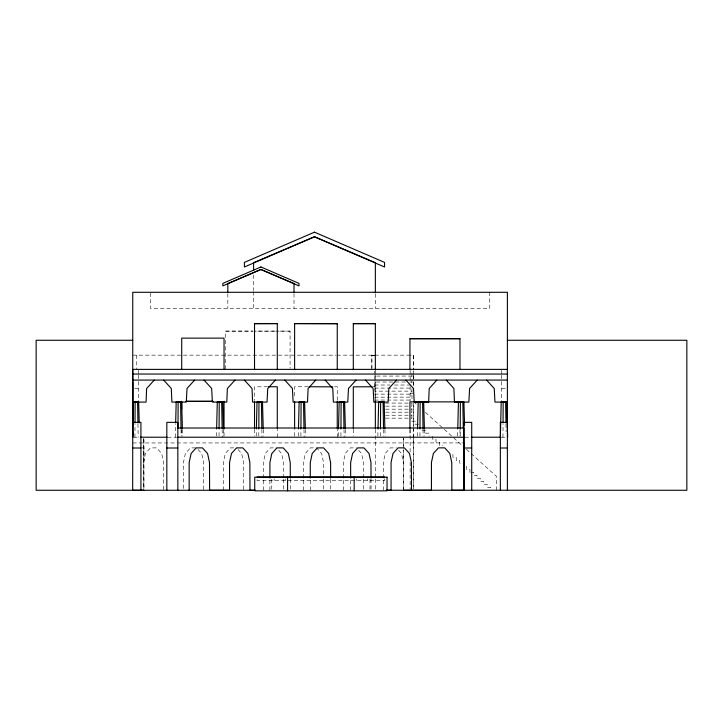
<?xml version="1.0" encoding="UTF-8"?>
<svg xmlns="http://www.w3.org/2000/svg" width="723" height="723" viewBox="0 0 723 723"><rect width="100%" height="100%" fill="white"/><g stroke="black" fill="none" stroke-linecap="round" stroke-linejoin="round"><path stroke-width="0.54" stroke-dasharray="3.62 2.71" d="M223.416 490.266L223.416 462.557L225.341 453.493L230.366 447.889L236.584 447.889M224.04 436.168L224.049 429.363M263.38 490.266L263.38 479.186M263.38 478.075L263.38 462.557L265.305 453.493L270.339 447.889L276.557 447.889M269.914 490.266L269.914 479.186M277.289 437.216L277.289 429.372M294.613 436.096L294.613 429.372M294.613 395.806L294.613 386.76L308.079 386.76M303.398 490.239L303.398 479.159M303.398 478.048L303.398 462.53L305.323 453.466L310.357 447.862L316.575 447.862L321.599 453.466L323.524 462.53L323.579 478.048M310.275 490.266L310.275 479.186M337.252 437.288L337.252 429.372M337.252 400.289L337.252 386.76L333.881 386.832M343.353 490.266L343.353 479.186M343.353 478.075L343.353 462.557L345.269 453.493L350.303 447.889L356.52 447.889M350.646 490.266L350.646 479.186M371.866 368.296L371.866 355.282L375.354 355.282M383.317 490.266L383.317 479.186M383.317 478.075L383.317 462.557L385.242 453.493L390.275 447.889L396.493 447.889M403.533 489.155L403.443 450.438M403.443 446.037L403.443 438.319M413.71 438.445L413.719 489.128M413.71 437.316L413.71 429.444M413.71 428.314L413.71 403.551M413.71 385.549L413.719 375.418M413.719 374.288L413.719 370.917L413.719 374.198M413.719 355.156L413.719 369.787L413.719 355.156L409.2 355.156M452.923 454.27L452.923 457.261L456.24 457.261L456.24 460.334L459.747 460.334L459.747 463.226L463.118 463.226M466.425 466.218L466.425 469.29L469.941 469.29L469.941 472.327M371.866 369.381L371.866 355.282M134.93 437.216L135.011 423.958M219.033 436.114L219.069 429.489M258.78 436.114L258.816 429.489M300.895 436.114L300.931 429.489M340.913 436.114L340.949 429.489M380.425 436.114L380.47 429.489M419.946 436.114L419.991 429.489M460.19 436.114L460.226 429.489M502.955 437.216L503.036 423.958M175.328 437.216L175.644 423.958M216.448 436.114L216.611 429.489M256.195 436.114L256.358 429.489M298.31 436.114L298.472 429.489M338.328 436.114L338.491 429.489M377.849 436.114L378.002 429.489M417.37 436.114L417.523 429.489M457.605 436.114L457.767 429.489M385.612 403.082L411.938 403.091L411.848 421.166L415.255 421.148L415.264 424.202L418.771 424.211M432.67 436.204L432.58 439.223L435.987 439.195L435.996 442.259L439.503 442.268L439.43 445.232L442.865 445.16M143.479 462.557L145.404 453.493L150.429 447.889L156.647 447.889L161.681 453.493L163.606 462.557L163.696 490.266M422.042 430.122L425.449 430.104L425.449 433.158L428.965 433.167L429.064 436.213M225.703 331.116L252.806 331.116L225.703 331.134L225.703 369.372M290.068 331.116L276.52 331.116L290.068 331.134L290.068 368.26M132.752 355.156L335.888 355.156M336.99 355.156L409.019 355.156M371.866 355.418L375.354 355.418M411.938 376.068L374.631 376.077L374.631 379.132M405.359 382.006L374.631 382.033L374.631 391.125L411.938 391.125M409.751 382.006L411.938 382.033M374.631 385.034L389.995 385.025M394.387 385.034L410.845 385.034M267.537 386.76L254.523 386.832L254.523 400.289M373.149 386.76L375.354 386.76M374.631 388.088L411.938 388.088L411.938 400.081M134.641 388.495L138.409 388.495M501.726 388.495L506.443 388.495M410.14 393.24L413.719 393.24M374.631 394.125L411.938 394.134M374.631 397.189L411.938 397.117M374.631 400.063L411.938 400.063M385.612 406.145L411.938 406.145M385.612 409.191L411.938 409.164M385.612 412.182L411.938 412.2M385.612 415.255L411.938 415.183M385.612 418.147L411.938 418.147M133.384 437.216L139.521 437.216M167.591 437.216L176.746 437.216M465.061 437.216L470.149 437.216M501.229 437.216L506.38 437.216M132.752 442.946L462.729 442.919M141.6 447.889L143.859 447.889L143.877 438.283L143.895 489.128L143.859 447.889L143.877 462.557M195.581 447.889L190.402 447.889L185.368 453.493L183.443 462.557L183.443 490.266M470.872 472.327L473.655 472.327L473.655 475.318L476.972 475.318L476.972 478.373L480.434 478.391L480.434 481.328L483.786 481.328L483.786 484.293L487.166 484.293L487.166 487.338L490.673 487.338L490.673 490.393M413.719 401.834L416.231 404.094M425.431 412.39L463.072 446.317M466.416 449.335L496.529 476.475L496.529 490.266M398.644 450.293L401.518 453.493L403.443 462.557M358.68 450.293L361.554 453.493L363.479 462.557L363.524 478.075M278.716 450.293L281.59 453.493L283.506 462.557L283.561 478.075M238.03 449.489L241.618 453.493L243.543 462.557L243.633 490.266M198.057 449.489L201.654 453.493L203.57 462.557L203.669 490.266M424.419 429.489L424.6 436.114M384.898 429.489L385.079 436.114M345.386 429.489L345.558 436.114M305.359 429.489L305.54 436.114M263.244 429.489L263.425 436.114M223.506 429.489L223.687 436.114M182.404 429.489L182.585 436.114M505.983 423.958L506.109 431.694M423.054 429.489L423.163 436.114M383.533 429.489L383.642 436.114M344.012 429.489L344.148 437.216M303.994 429.489L304.13 437.216M261.88 429.489L262.015 437.216M222.142 429.489L222.268 437.216M181.039 429.489L181.148 436.114M137.948 423.958L138.174 437.216M375.02 373.041L375.183 400.876M371.035 479.186L371.071 490.266M363.533 479.186L363.57 490.266M330.664 479.186L330.7 490.266M323.579 479.159L323.615 490.239M290.294 479.186L290.33 490.266M283.57 479.186L283.606 490.266M403.515 438.346L403.515 448.504M403.524 449.634L403.542 490.257M501.726 370.321L501.726 374.053M501.726 375.174L501.726 402.087M489.751 292.291L489.751 308.396L150.384 308.396L150.384 292.291M459.973 429.471L459.973 436.114M413.719 375.318L413.719 385.404M413.719 402.946L413.719 490.266M411.938 373.05L411.938 384.021M410.14 370.501L410.14 382.042M410.14 386.525L410.14 400.723M410.14 429.345L410.14 452.209M410.14 462.286L410.14 489.146M409.941 429.471L409.941 436.114M384.663 478.825L384.663 480.587L257.099 480.587L257.099 478.825M375.354 293.899L375.354 308.396M375.354 369.381L375.354 400.723M375.354 429.372L375.354 477.876M375.354 478.997L375.354 490.266M374.631 371.044L374.631 373.068M369.995 479.295L369.995 489.778M367.627 478.825L367.627 480.587M356.547 478.825L356.547 480.587M353.303 429.372L353.303 436.096M294.008 293.719L294.008 308.396M285.214 478.825L285.214 480.587M274.134 478.825L274.134 480.587M271.767 479.295L271.767 489.778M254.523 429.372L254.523 436.096M253.592 274.957L253.592 290.556M253.592 291.676L253.592 308.396M227.826 293.719L227.826 308.396M181.717 429.363L181.717 436.168M143.479 438.319L143.479 490.266M138.409 370.321L138.409 374.053M138.409 375.174L138.409 402.087M136.755 355.156L136.755 369.381M275.391 331.116L253.936 331.116L275.382 331.134"/><path stroke-width="1.08" d="M224.04 428.305L224.049 401.292M224.04 369.634L224.049 338.129L181.717 338.129L181.717 369.634M269.914 478.075L269.914 462.557L271.848 453.493L276.936 447.889L283.217 447.889L288.296 453.493L290.239 462.557L290.294 478.075M277.289 428.323L277.289 386.76L268.622 386.76M277.289 369.643L277.289 323.597L254.523 323.597L254.523 369.643M294.613 428.323L294.613 401.337M294.613 369.643L294.613 323.597L337.252 323.669L294.613 323.597M310.275 478.075L310.275 462.557L312.219 453.493L317.307 447.889L323.588 447.889L328.667 453.493L330.61 462.557L330.655 478.075M337.252 428.323L337.252 401.337M337.252 369.643L337.252 323.597M350.646 478.075L350.646 462.557L352.589 453.493L357.668 447.889L363.949 447.889L369.037 453.493L370.971 462.557L371.026 478.075M132.752 381.97L132.616 437.216L132.671 431.712M135.011 422.856L135.138 401.871M177.985 428.377L178.138 401.871M219.078 428.377L219.241 401.871M258.825 428.377L258.979 401.871M300.94 428.377L301.093 401.871M340.958 428.377L341.111 401.871M380.47 428.377L380.632 401.871M419.991 428.377L420.153 401.871M460.235 428.377L460.388 401.871M503.045 422.856L503.172 401.871M132.761 422.901L132.752 369.381L507.383 369.381M139.232 422.856L138.662 401.871L133.186 401.871L132.752 437.216M175.671 422.856L176.186 401.871L181.663 401.871L182.377 428.377M216.638 428.377L217.28 401.871L222.765 401.871L223.479 428.377M256.385 428.377L257.026 401.871L262.503 401.871L263.217 428.377M298.5 428.377L299.141 401.871L304.618 401.871L305.332 428.377M338.518 428.377L339.159 401.871L344.636 401.871L345.35 428.377M378.03 428.377L378.671 401.871L384.157 401.871L384.871 428.377M417.551 428.377L418.192 401.871L463.913 401.871L464.537 425.07M457.795 428.377L458.436 401.871M500.361 437.216L501.211 401.871L506.696 401.871L507.645 437.216M154.261 380.081L146.633 388.495L146.055 402.087L132.752 402.087L133.186 401.871M194.623 380.081L187.004 388.495L186.308 402.087L171.893 402.087L171.306 388.495L163.678 380.081M234.993 380.081L227.374 388.495L226.787 402.087L212.372 402.087L211.676 388.495L204.049 380.081M275.364 380.081L267.745 388.495L267.04 402.087L252.625 402.087L252.038 388.495L244.419 380.081M315.734 380.081L308.106 388.495L307.519 402.087L293.104 402.087L292.408 388.495L284.79 380.081M356.096 380.081L348.477 388.495L347.781 402.087L333.366 402.087L332.779 388.495L325.151 380.081M396.466 380.081L388.847 388.495L388.152 402.087L373.845 402.087L373.149 388.495L365.522 380.081M436.837 380.081L429.218 388.495L428.631 402.087L414.207 402.087L413.511 388.495L405.892 380.081M477.207 380.081L469.579 388.495L468.884 402.087L454.469 402.087L453.881 388.495L446.263 380.081M463.85 490.239L463.85 442.919M255.282 490.257L249.968 490.266L249.869 462.557L247.926 453.493L242.847 447.889L236.566 447.889L231.487 453.493L229.543 462.557L229.543 490.266L209.598 490.266L209.498 462.557L207.564 453.493L202.476 447.889L196.195 447.889L191.116 453.493L189.173 462.557L189.173 490.266M403.533 490.266L431.432 490.239L431.432 462.53L433.375 453.466L438.454 447.862L444.735 447.862L449.814 453.466L451.758 462.53L451.857 490.239L463.904 490.212L463.85 427.989L177.84 428.016M254.523 323.669L277.289 323.597M353.303 323.669L375.354 323.669M409.941 369.697L409.941 338.653L459.973 338.653L459.973 369.697M409.941 338.726L459.973 338.726M132.752 340.262L36.15 340.262L36.15 490.266L255.065 490.266M507.383 340.262L686.85 340.262L686.85 490.266L386.254 490.248M132.752 374.053L507.383 374.053M132.752 380.081L507.383 380.081M309.2 386.76L332.761 386.832M372.047 386.76L353.303 386.832L353.303 428.323M186.173 401.292L212.905 401.292M186.173 401.364L212.905 401.364M409.941 428.441L409.941 401.816L417.722 401.889M507.383 402.087L494.948 402.087L494.252 388.495L486.624 380.081M507.383 422.359L500.352 422.359L500.352 490.266M140.425 437.216L167.203 437.216M177.84 437.216L463.949 437.216M471.26 437.216L500.614 437.216M132.752 448.007L140.922 448.007M166.832 448.007L177.84 448.007M463.949 448.007L471.721 448.007M500.352 448.007L507.383 448.007M257.099 477.053L384.663 477.053M143.859 490.266L132.671 490.257L132.752 422.359L140.922 422.359L140.922 490.266M386.913 490.239L391.062 490.239L391.062 462.53L393.005 453.466L398.084 447.862L404.365 447.862L409.453 453.466L411.387 462.53L411.486 490.239M423.678 401.871L424.392 428.377M505.612 401.871L505.964 422.856M462.828 401.871L463.28 428.377M422.594 401.871L423.036 428.377M383.073 401.871L383.515 428.377M343.552 401.871L343.994 428.377M303.533 401.871L303.976 428.377M261.419 401.871L261.862 428.377M221.681 401.871L222.124 428.377M180.578 401.871L181.021 428.377M137.578 401.871L137.93 422.856M507.383 490.266L507.383 292.291L132.752 292.291L132.752 416.99M471.721 490.266L471.721 422.359L463.949 422.359L463.949 490.266M375.354 292.788L375.354 262.693L314.478 236.773L253.592 262.693L253.592 270.492M375.354 369.643L375.354 323.597L353.303 323.597L353.303 369.643M375.354 401.337L375.354 428.323M354.18 477.189L354.18 490.827M294.008 292.589L294.008 283.552L260.922 269.471L227.826 283.552L227.826 292.589M287.582 477.189L287.582 490.827M254.523 401.337L254.523 428.323M181.717 401.292L181.717 409.218M177.84 490.266L177.84 422.359L166.832 422.359L166.832 490.266M314.478 232.173L244.392 262.395L244.392 266.995L314.478 236.773L384.555 266.995L384.555 262.395L314.478 232.173M260.922 266.968L222.829 283.389L222.829 285.892L260.922 269.471L299.006 285.892L299.006 283.389L260.922 266.968M387.031 477.189L254.731 477.189L254.731 490.827L387.031 490.827L387.031 477.189"/></g></svg>
